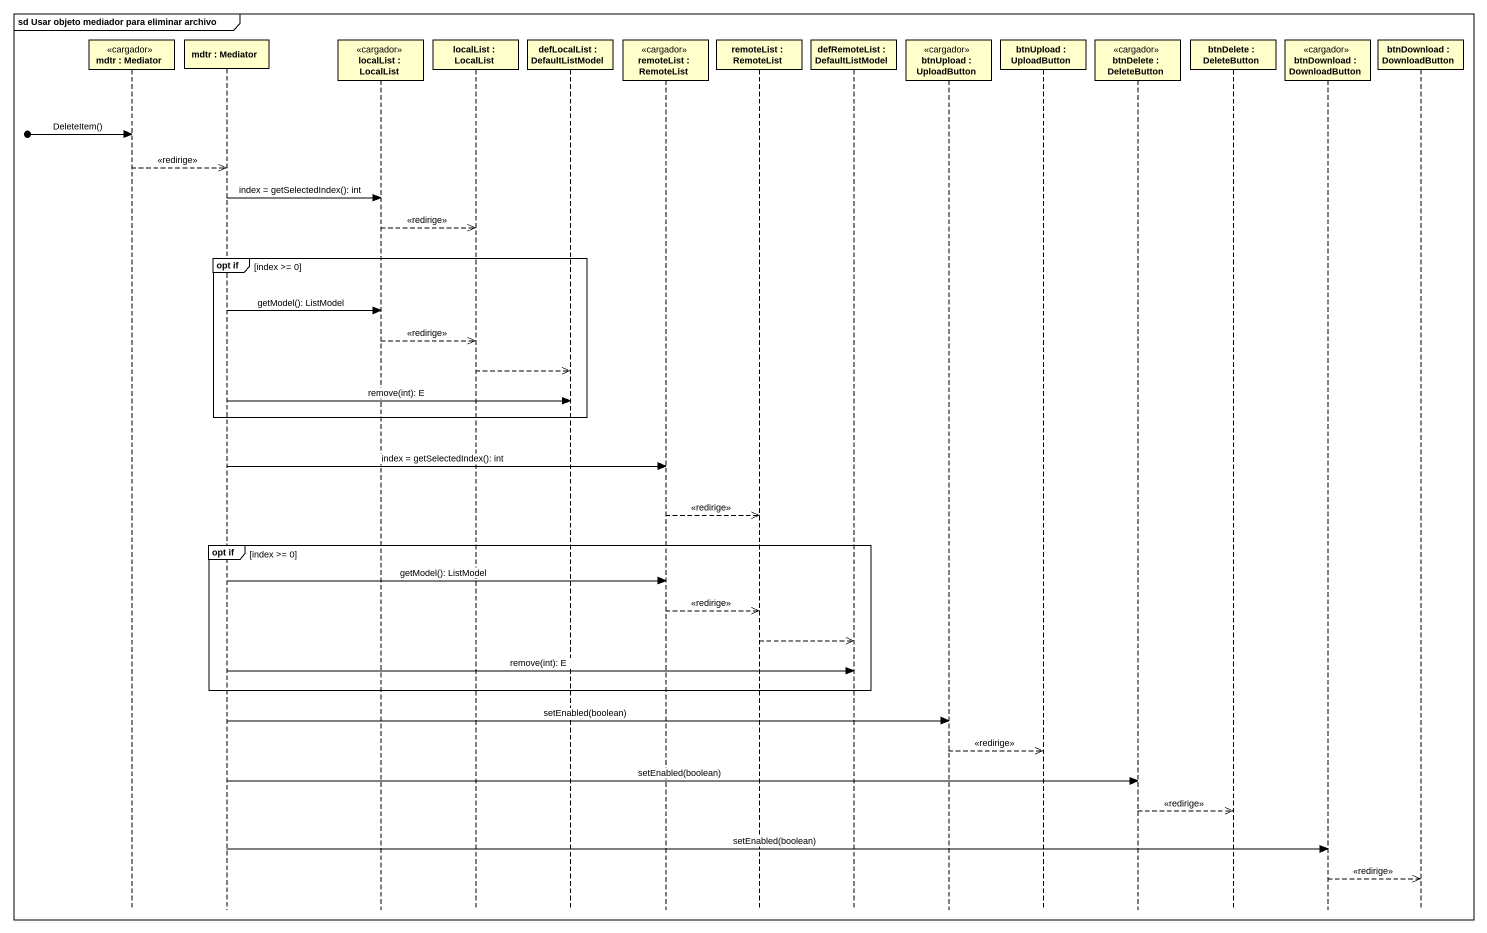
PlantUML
@startuml
mainframe sd Usar objeto mediador para eliminar archivo
hide footbox
participant "mdtr : Mediator" as mdtr <<cargador>>
participant "mdtr : Mediator" as mdtr_2
participant "localList : LocalList" as localList <<cargador>>
participant "localList : LocalList" as localList_2
participant "defLocalList : DefaultListModel" as defLocalList
participant "remoteList : RemoteList" as remoteList <<cargador>>
participant "remoteList : RemoteList" as remoteList_2
participant "defRemoteList : DefaultListModel" as defRemoteList
participant "btnUpload : UploadButton" as btnUpload <<cargador>>
participant "btnUpload : UploadButton" as btnUpload_2
participant "btnDelete : DeleteButton" as btnDelete <<cargador>>
participant "btnDelete : DeleteButton" as btnDelete_2
participant "btnDownload : DownloadButton" as btnDownload <<cargador>>
participant "btnDownload : DownloadButton" as btnDownload_2

[o-> mdtr : DeleteItem()
mdtr -->> mdtr_2 : <<redirige>>
mdtr_2 -> localList : index = getSelectedIndex(): int
localList -->> localList_2 : <<redirige>>
group opt if [index >= 0]
  mdtr_2 -> localList : getModel(): ListModel
  localList -->> localList_2 : <<redirige>>
  localList_2 -->> defLocalList
  mdtr_2 -> defLocalList : remove(int): E
end
mdtr_2 -> remoteList : index = getSelectedIndex(): int
remoteList -->> remoteList_2 : <<redirige>>
group opt if [index >= 0]
  mdtr_2 -> remoteList : getModel(): ListModel
  remoteList -->> remoteList_2 : <<redirige>>
  remoteList_2 -->> defRemoteList
  mdtr_2 -> defRemoteList : remove(int): E
end
mdtr_2 -> btnUpload : setEnabled(boolean)
btnUpload -->> btnUpload_2 : <<redirige>>
mdtr_2 -> btnDelete : setEnabled(boolean)
btnDelete -->> btnDelete_2 : <<redirige>>
mdtr_2 -> btnDownload : setEnabled(boolean)
btnDownload -->> btnDownload_2 : <<redirige>>
@enduml
